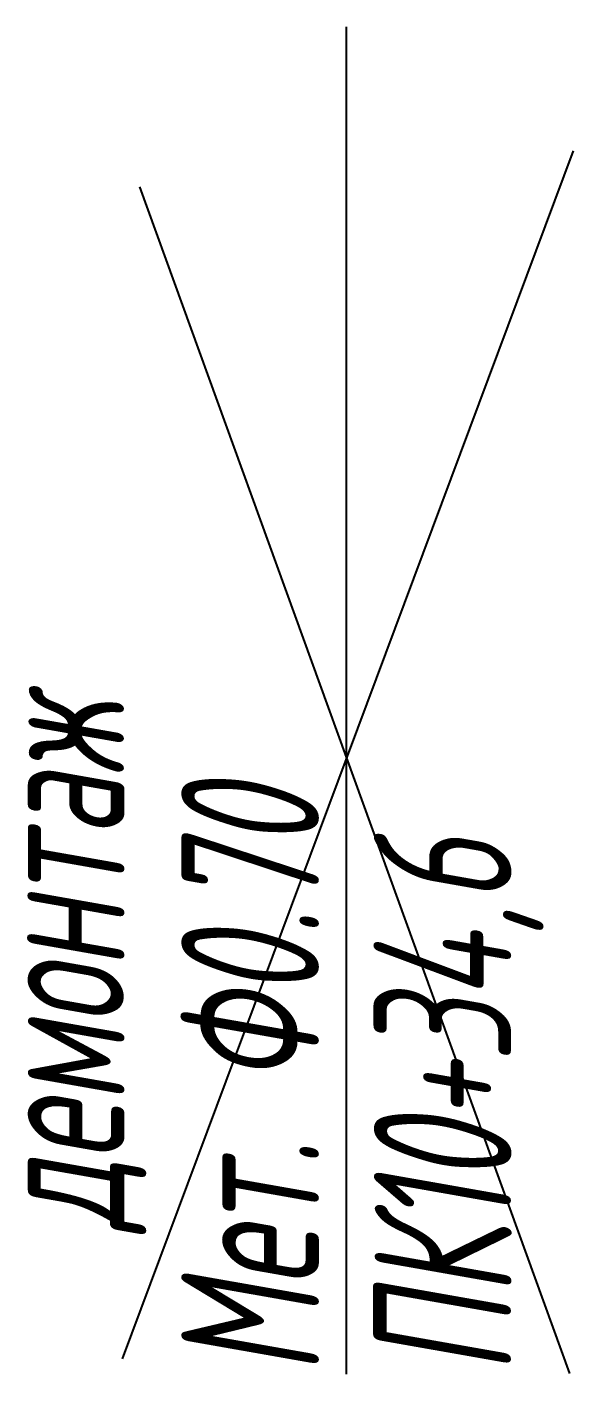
# Model space of a CAD drawing. Extents: x 2172 to 5772, y -842 to -248.
# Drawn here: x 2468.42 to 2478.35, y -595.97 to -571.47 of the extents above; entities that cross this region are included whole.
import ezdxf

# ---------------------------------------------------------------- set-up
doc = ezdxf.new("R2010")
doc.units = 0
doc.header["$MEASUREMENT"] = 0
doc.linetypes.add('TP0', pattern=[0])
doc.layers.get('0').update_dxf_attribs({"linetype": 'CONTINUOUS'})
doc.styles.add('eskd', font='spds.shx', dxfattribs={"width": 1.2, "oblique": 15})

msp = doc.modelspace()

# ---------------------------------------------------------------- linework, layer by layer
at = {"linetype": 'TP0'}
msp.add_line((2474.228, -595.966), (2474.228, -571.466), dxfattribs=at)
msp.add_line((2474.228, -595.966), (2474.228, -571.466), dxfattribs=at)
at = {"linetype": 'Continuous'}
for p, q in [((2478.347, -573.717), (2470.153, -595.691)), ((2470.469, -574.377), (2478.28, -595.957))]:
    msp.add_line(p, q, dxfattribs=at)

# ---------------------------------------------------------------- texts
at = {"style": 'eskd', "oblique": 10, "width": 0.8}
for s, p in [('демонтаж', (2470.194, -593.369)), ('Мет. Ф0.70', (2473.728, -595.966)), ('ПК10+34,6', (2477.228, -595.966))]:
    msp.add_text(s, height=2.5, rotation=90, dxfattribs=at).set_placement(p)

doc.saveas('drawing.dxf')
